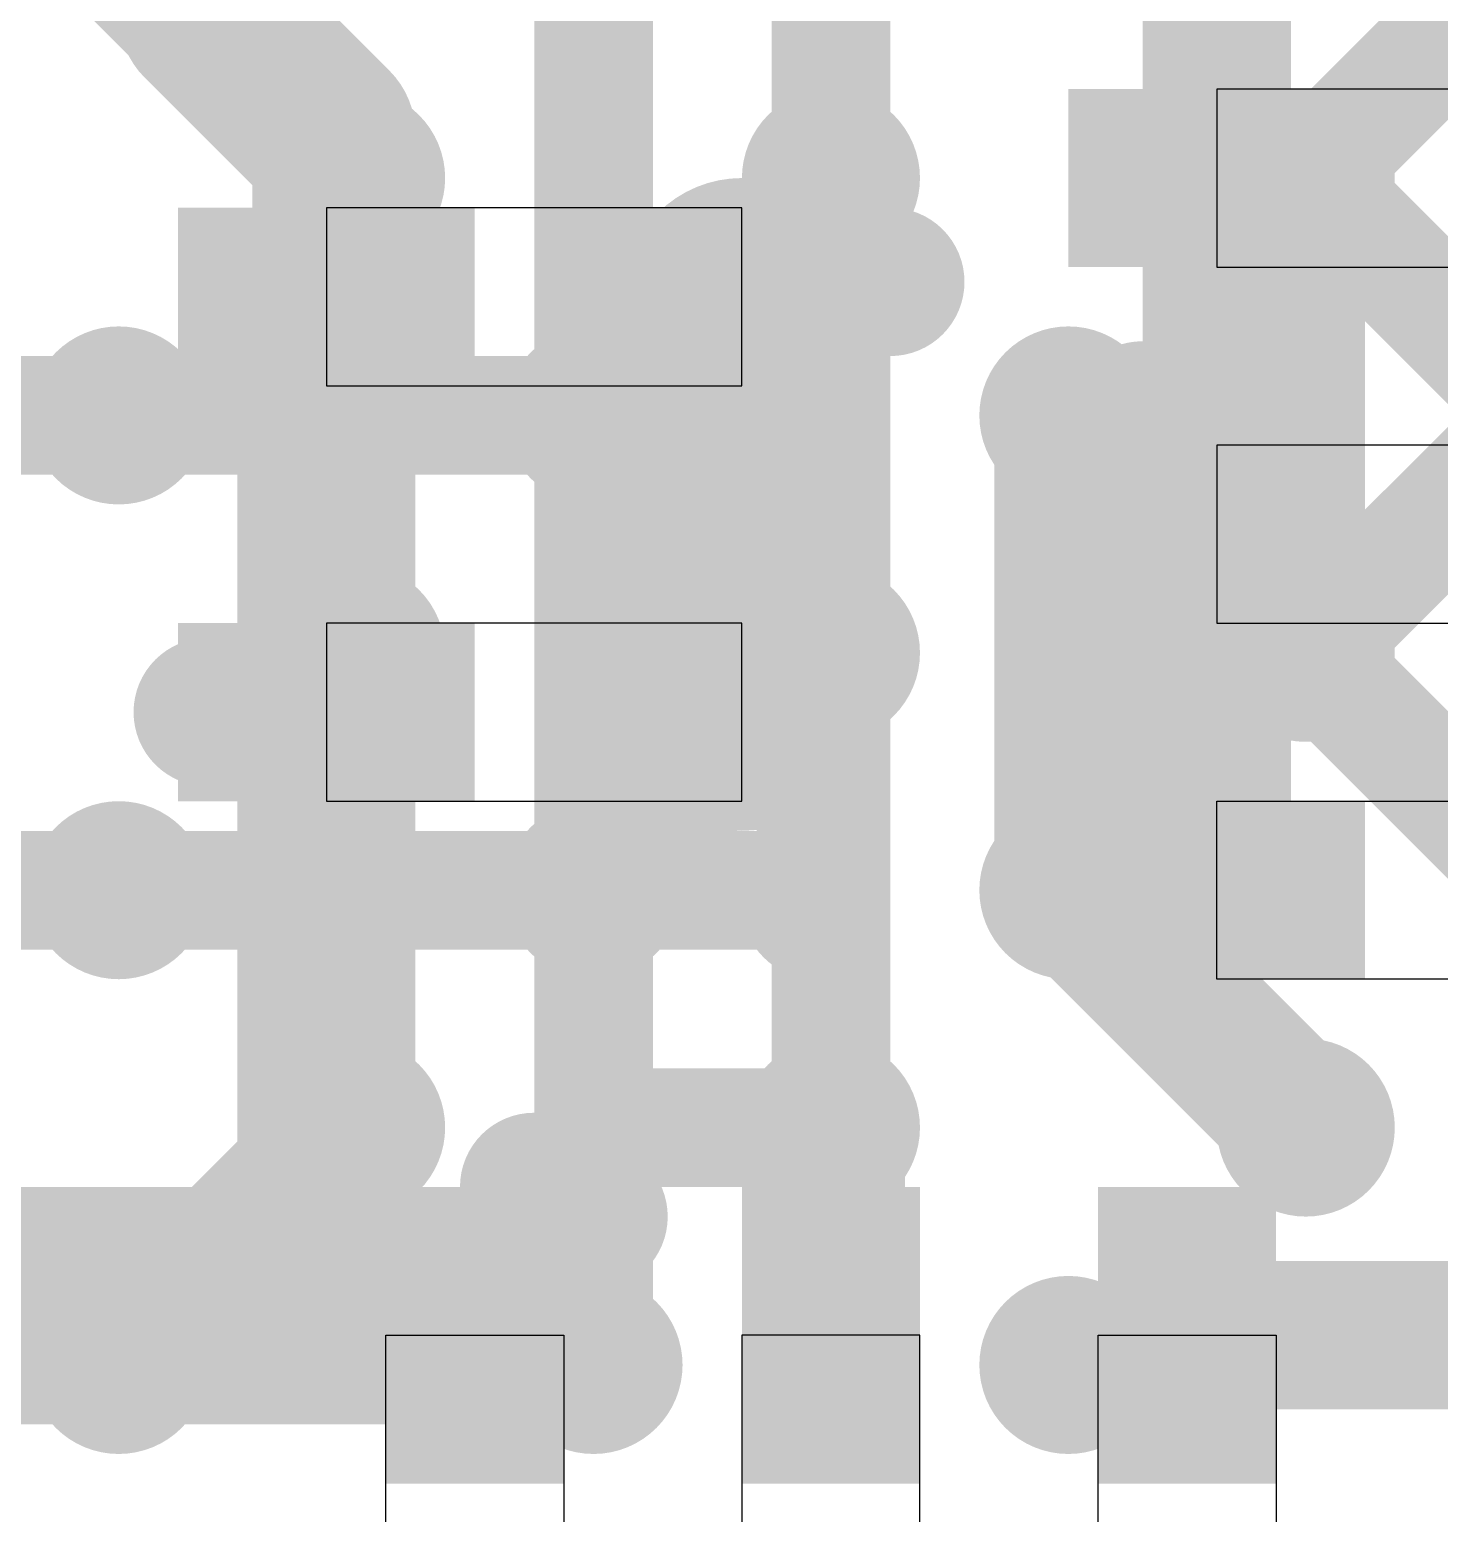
# Model space of a CAD drawing. Header units: millimetres. Extents: x 15 to 122, y 23 to 96.
# Drawn here: x 56.45 to 58.825, y 58.35 to 60.85 of the extents above; entities that cross this region are included whole.
import ezdxf

# ---------------------------------------------------------------- set-up
doc = ezdxf.new("R2010")
doc.units = ezdxf.units.MM
for name, color, linetype in [('Bottom Modules', 3, 'Continuous'), ('BottomLayer', 5, 'Continuous'), ('BottomPaste', 16, 'Continuous'), ('TopLayer', 1, 'Continuous'), ('TopPaste', 8, 'Continuous'), ('TopSolder', 216, 'Continuous')]:
    doc.layers.add(name, color=color, linetype=linetype)

msp = doc.modelspace()

# ---------------------------------------------------------------- linework, layer by layer
at = {"layer": 'Bottom Modules'}
for points in [[(58.44999994, 60.75000296), (58.44999994, 60.45000356), (59.15000108, 60.45000356), (59.15000108, 60.75000296)], [(56.94999786, 60.55000336), (56.94999786, 60.25000395999999), (57.64999899999999, 60.25000395999999), (57.64999899999999, 60.55000336)], [(58.44999994, 60.15000415999999), (58.44999994, 59.85000476), (59.15000108, 59.85000476), (59.15000108, 60.15000415999999)], [(56.94999786, 59.85000221999999), (56.94999786, 59.55000282), (57.64999899999999, 59.55000282), (57.64999899999999, 59.85000221999999)], [(59.15000108, 59.55000282), (59.15000108, 59.25000342), (58.44999994, 59.25000342), (58.44999994, 59.55000282)], [(57.34998435999999, 58.65001986), (57.34998435999999, 57.94999586), (57.04998496, 57.94999586), (57.04998496, 58.65001986)], [(57.95000348, 57.95000347999999), (57.95000348, 58.65000462), (57.65000408, 58.65000462), (57.65000408, 57.95000347999999)], [(58.5499972, 58.65000207999999), (58.5499972, 57.95000094), (58.2499978, 57.95000094), (58.2499978, 58.65000207999999)]]:
    msp.add_lwpolyline(points, close=True, dxfattribs=at)
at = {"layer": 'BottomLayer'}
for points, const_width in [([(58.44999994, 60.60000325999999), (58.44999994, 61.87500197999999)], 0.2499995), ([(56.74999826, 60.87500398), (56.74999826, 61.80000339999999)], 0.2999994), ([(56.74999826, 60.87500398), (56.94999786, 60.67500438)], 0.2999994), ([(56.94999786, 60.40000366), (56.94999786, 60.67500438)], 0.2499995), ([(58.44999994, 60.60000072), (58.44999994, 60.60000325999999)], 0.2499995), ([(58.44999994, 60.00000446), (58.44999994, 60.60000072)], 0.2499995), ([(57.64999899999999, 60.39999857999999), (57.65000154, 60.40000112)], 0.3999992), ([(57.64999899999999, 59.70000252), (57.64999899999999, 60.39999857999999)], 0.3999992), ([(56.94999786, 59.70000252), (56.94999786, 60.40000366)], 0.2999994), ([(58.44999994, 59.40000311999999), (58.44999994, 60.00000446)], 0.2499995), ([(56.94999786, 58.70000198), (56.94999786, 59.70000252)], 0.2999994), ([(57.64999899999999, 59.70000252), (57.77500002, 59.5750015)], 0.1999996), ([(57.64999899999999, 59.64999753999999), (57.64999899999999, 59.70000252)], 0.1999996), ([(57.40000204, 59.40000058), (57.64999899999999, 59.64999753999999)], 0.1999996), ([(57.77500002, 59.37500189999999), (57.77500002, 59.5750015)], 0.1999996), ([(57.80000378, 58.85000168), (57.80000378, 58.97500523999999)], 0.2499995), ([(55.99999722, 58.69999944), (57.12500132, 58.69999944)], 0.3999992), ([(56.94999786, 58.70000198), (57.12499878, 58.70000198)], 0.2999994), ([(57.12499878, 58.70000198), (57.12500132, 58.69999944)], 0.2499995), ([(57.12500132, 58.69999944), (57.15, 58.67500076)], 0.2499995), ([(58.3999975, 58.65000208), (58.99999884, 58.65000208)], 0.2499995)]:
    msp.add_lwpolyline(points, dxfattribs=dict(at, const_width=const_width))
for points, const_width in [([(56.67499968, 60.87500398, 1), (56.82499684, 60.87500398, 1)], 0.1499997), ([(56.67499968, 60.87500398, 1), (56.82499684, 60.87500398, 1)], 0.1499997), ([(56.87499928, 60.67500438, 1), (57.02499644, 60.67500438, 1)], 0.1499997), ([(56.88749862, 60.67500438, 1), (57.0124971, 60.67500438, 1)], 0.12499848), ([(58.26250221999999, 60.60000072, 1), (58.3875007, 60.60000072, 1)], 0.12499848), ([(58.3875007, 60.60000325999999, 1), (58.51249918, 60.60000325999999, 1)], 0.12499848), ([(58.3875007, 60.60000325999999, 1), (58.51249918, 60.60000325999999, 1)], 0.12499848), ([(58.3875007, 60.60000072, 1), (58.51249918, 60.60000072, 1)], 0.12499848), ([(58.3875007, 60.60000072, 1), (58.51249918, 60.60000072, 1)], 0.12499848), ([(58.51250172, 60.60000072, 1), (58.6375002, 60.60000072, 1)], 0.12499848), ([(57.54999919999999, 60.39999857999999, 1), (57.7499988, 60.39999857999999, 1)], 0.1999996), ([(57.54999919999999, 60.39999857999999, 1), (57.7499988, 60.39999857999999, 1)], 0.1999996), ([(57.55000174, 60.40000112, 1), (57.75000134, 60.40000112, 1)], 0.1999996), ([(56.87499928, 60.40000366, 1), (57.02499644, 60.40000366, 1)], 0.1499997), ([(57.8375018, 60.42499979999999, 1), (57.96250027999999, 60.42499979999999, 1)], 0.12499848), ([(56.76250268, 60.39999857999999, 1), (56.88750116, 60.39999857999999, 1)], 0.12499848), ([(56.88749862, 60.40000366, 1), (57.0124971, 60.40000366, 1)], 0.12499848), ([(57.01250218, 60.39999857999999, 1), (57.13750065999999, 60.39999857999999, 1)], 0.12499848), ([(58.26250221999999, 60.20000151999999, 1), (58.3875007, 60.20000151999999, 1)], 0.12499848), ([(58.3875007, 60.00000446, 1), (58.51249918, 60.00000446, 1)], 0.12499848), ([(58.3875007, 60.00000446, 1), (58.51249918, 60.00000446, 1)], 0.12499848), ([(58.41250192, 60.00000192, 1), (58.5375004, 60.00000192, 1)], 0.12499848), ([(57.737502, 59.79999977999999, 1), (57.86250047999999, 59.79999977999999, 1)], 0.12499848), ([(57.54999919999999, 59.70000252, 1), (57.7499988, 59.70000252, 1)], 0.1999996), ([(56.87499928, 59.70000252, 1), (57.02499644, 59.70000252, 1)], 0.1499997), ([(56.87499928, 59.70000252, 1), (57.02499644, 59.70000252, 1)], 0.1499997), ([(56.68750155999999, 59.69999997999999, 1), (56.81250004, 59.69999997999999, 1)], 0.12499848), ([(57.01250218, 59.69999997999999, 1), (57.13750065999999, 59.69999997999999, 1)], 0.12499848), ([(57.5999991, 59.70000252, 1), (57.6999989, 59.70000252, 1)], 0.0999998), ([(57.5999991, 59.70000252, 1), (57.6999989, 59.70000252, 1)], 0.0999998), ([(57.5999991, 59.64999753999999, 1), (57.6999989, 59.64999753999999, 1)], 0.0999998), ([(57.5999991, 59.64999753999999, 1), (57.6999989, 59.64999753999999, 1)], 0.0999998), ([(57.72500012, 59.5750015, 1), (57.82499992, 59.5750015, 1)], 0.0999998), ([(57.72500012, 59.5750015, 1), (57.82499992, 59.5750015, 1)], 0.0999998), ([(58.16250242, 59.45000048, 1), (58.2875009, 59.45000048, 1)], 0.12499848), ([(58.41250192, 59.45000048, 1), (58.5375004, 59.45000048, 1)], 0.12499848), ([(57.3375028, 59.40000058, 1), (57.46250128, 59.40000058, 1)], 0.12499848), ([(58.3875007, 59.40000311999999, 1), (58.51249918, 59.40000311999999, 1)], 0.12499848), ([(57.35000213999999, 59.40000058, 1), (57.45000194, 59.40000058, 1)], 0.0999998), ([(57.71250078, 59.37500189999999, 1), (57.83749925999999, 59.37500189999999, 1)], 0.12499848), ([(57.72500012, 59.37500189999999, 1), (57.82499992, 59.37500189999999, 1)], 0.0999998), ([(57.73750454, 58.97500523999999, 1), (57.86250302, 58.97500523999999, 1)], 0.12499848), ([(57.73750454, 58.97500523999999, 1), (57.86250302, 58.97500523999999, 1)], 0.12499848), ([(57.23750046, 58.90000157999999, 1), (57.36249893999999, 58.90000157999999, 1)], 0.12499848), ([(57.73750454, 58.85000168, 1), (57.86250302, 58.85000168, 1)], 0.12499848), ([(57.02500152, 58.69999944, 1), (57.22500111999999, 58.69999944, 1)], 0.1999996), ([(56.87499928, 58.70000198, 1), (57.02499644, 58.70000198, 1)], 0.1499997), ([(56.87499928, 58.70000198, 1), (57.02499644, 58.70000198, 1)], 0.1499997), ([(57.0500002, 58.70000198, 1), (57.19999736, 58.70000198, 1)], 0.1499997), ([(57.06249954, 58.70000198, 1), (57.18749802, 58.70000198, 1)], 0.12499848), ([(57.06250207999999, 58.69999944, 1), (57.18750056, 58.69999944, 1)], 0.12499848), ([(57.06250207999999, 58.69999944, 1), (57.18750056, 58.69999944, 1)], 0.12499848), ([(58.33750079999999, 58.70000198, 1), (58.46249928, 58.70000198, 1)], 0.12499848), ([(57.08750076, 58.67500076, 1), (57.21249924, 58.67500076, 1)], 0.12499848), ([(57.23750046, 58.64999954, 1), (57.36249893999999, 58.64999954, 1)], 0.12499848), ([(58.33749826, 58.65000208, 1), (58.46249674, 58.65000208, 1)], 0.12499848)]:
    msp.add_lwpolyline(points, format="xyb", close=True, dxfattribs=dict(at, const_width=const_width))
for points in [[(58.69999944, 60.45000356), (58.69999944, 60.75000296), (58.20000044, 60.45000356), (58.20000044, 60.75000296)], [(57.19999736, 60.25000395999999), (57.19999736, 60.55000336), (56.69999836, 60.25000395999999), (56.69999836, 60.55000336)], [(57.8999985, 60.25000395999999), (57.8999985, 60.55000336), (57.3999995, 60.25000395999999), (57.3999995, 60.55000336)], [(58.69999944, 59.85000476), (58.69999944, 60.15000415999999), (58.20000044, 59.85000476), (58.20000044, 60.15000415999999)], [(57.19999736, 59.55000282), (57.19999736, 59.85000221999999), (56.69999836, 59.55000282), (56.69999836, 59.85000221999999)], [(57.8999985, 59.55000282), (57.8999985, 59.85000221999999), (57.3999995, 59.55000282), (57.3999995, 59.85000221999999)], [(58.69999944, 59.25000342), (58.69999944, 59.55000282), (58.20000044, 59.25000342), (58.20000044, 59.55000282)], [(57.04998496, 58.40002036), (57.34998435999999, 58.40002036), (57.04998496, 58.90001935999999), (57.34998435999999, 58.90001935999999)], [(57.65000408, 58.40000512), (57.95000348, 58.40000512), (57.65000408, 58.90000412), (57.95000348, 58.90000412)], [(58.5499972, 58.90000157999999), (58.2499978, 58.90000157999999), (58.5499972, 58.40000258), (58.2499978, 58.40000258)]]:
    msp.add_solid(points, dxfattribs=at)
at = {"layer": 'BottomPaste'}
for points in [[(58.69999944, 60.45000356), (58.69999944, 60.75000296), (58.20000044, 60.45000356), (58.20000044, 60.75000296)], [(58.69999944, 60.45000356), (58.69999944, 60.75000296), (58.20000044, 60.45000356), (58.20000044, 60.75000296)], [(57.19999736, 60.25000395999999), (57.19999736, 60.55000336), (56.69999836, 60.25000395999999), (56.69999836, 60.55000336)], [(57.19999736, 60.25000395999999), (57.19999736, 60.55000336), (56.69999836, 60.25000395999999), (56.69999836, 60.55000336)], [(57.8999985, 60.25000395999999), (57.8999985, 60.55000336), (57.3999995, 60.25000395999999), (57.3999995, 60.55000336)], [(57.8999985, 60.25000395999999), (57.8999985, 60.55000336), (57.3999995, 60.25000395999999), (57.3999995, 60.55000336)], [(58.69999944, 59.85000476), (58.69999944, 60.15000415999999), (58.20000044, 59.85000476), (58.20000044, 60.15000415999999)], [(58.69999944, 59.85000476), (58.69999944, 60.15000415999999), (58.20000044, 59.85000476), (58.20000044, 60.15000415999999)], [(57.19999736, 59.55000282), (57.19999736, 59.85000221999999), (56.69999836, 59.55000282), (56.69999836, 59.85000221999999)], [(57.19999736, 59.55000282), (57.19999736, 59.85000221999999), (56.69999836, 59.55000282), (56.69999836, 59.85000221999999)], [(57.8999985, 59.55000282), (57.8999985, 59.85000221999999), (57.3999995, 59.55000282), (57.3999995, 59.85000221999999)], [(57.8999985, 59.55000282), (57.8999985, 59.85000221999999), (57.3999995, 59.55000282), (57.3999995, 59.85000221999999)], [(58.69999944, 59.25000342), (58.69999944, 59.55000282), (58.20000044, 59.25000342), (58.20000044, 59.55000282)], [(58.69999944, 59.25000342), (58.69999944, 59.55000282), (58.20000044, 59.25000342), (58.20000044, 59.55000282)], [(57.04998496, 58.40002036), (57.34998435999999, 58.40002036), (57.04998496, 58.90001935999999), (57.34998435999999, 58.90001935999999)], [(57.04998496, 58.40002036), (57.34998435999999, 58.40002036), (57.04998496, 58.90001935999999), (57.34998435999999, 58.90001935999999)], [(57.65000408, 58.40000512), (57.95000348, 58.40000512), (57.65000408, 58.90000412), (57.95000348, 58.90000412)], [(57.65000408, 58.40000512), (57.95000348, 58.40000512), (57.65000408, 58.90000412), (57.95000348, 58.90000412)], [(58.5499972, 58.90000157999999), (58.2499978, 58.90000157999999), (58.5499972, 58.40000258), (58.2499978, 58.40000258)], [(58.5499972, 58.90000157999999), (58.2499978, 58.90000157999999), (58.5499972, 58.40000258), (58.2499978, 58.40000258)]]:
    msp.add_solid(points, dxfattribs=at)
at = {"layer": 'TopLayer'}
for points, const_width in [([(56.6000011, 61.00000246), (57.0000003, 60.60000325999999)], 0.2499995), ([(57.3999995, 60.20000151999999), (57.3999995, 61.00000246)], 0.1999996), ([(57.80000124, 60.60000325999999), (57.80000124, 60.99999991999999)], 0.1999996), ([(58.60000218, 60.60000325999999), (59.00000137999999, 61.00000246)], 0.1999996), ([(57.80000124, 60.20000406), (57.80000124, 60.60000325999999)], 0.1999996), ([(58.59999964, 59.80000232), (58.59999964, 60.60000325999999)], 0.1999996), ([(58.59999964, 60.60000325999999), (58.60000218, 60.60000325999999)], 0.1999996), ([(58.60000218, 60.60000325999999), (59.00000137999999, 60.20000151999999)], 0.1999996), ([(58.20000044, 59.40000311999999), (58.20000044, 60.20000151999999)], 0.2499995), ([(56.22499804, 60.20000151999999), (56.6000011, 60.20000151999999)], 0.1999996), ([(56.6000011, 60.20000151999999), (57.3999995, 60.20000151999999)], 0.1999996), ([(57.3999995, 60.20000151999999), (57.7999987, 60.20000151999999)], 0.1999996), ([(57.3999995, 59.80000232), (57.3999995, 60.20000151999999)], 0.1999996), ([(57.7999987, 60.20000151999999), (57.80000124, 60.20000406)], 0.1999996), ([(57.80000124, 59.80000232), (57.80000124, 60.20000406)], 0.1999996), ([(58.60000218, 59.80000232), (59.00000137999999, 60.20000151999999)], 0.1999996), ([(57.3999995, 59.80000232), (57.80000124, 59.80000232)], 0.1999996), ([(57.3999995, 59.40000311999999), (57.3999995, 59.80000232)], 0.1999996), ([(57.80000124, 59.40000311999999), (57.80000124, 59.80000232)], 0.1999996), ([(58.59999964, 59.80000232), (58.60000218, 59.80000232)], 0.1999996), ([(58.60000218, 59.80000232), (59.00000137999999, 59.40000311999999)], 0.1999996), ([(58.60000218, 59.80000232), (58.99999884, 59.40000311999999)], 0.1999996), ([(58.20000044, 59.40000311999999), (58.59999964, 59.00000392)], 0.2499995), ([(56.19999936, 59.40000311999999), (56.6000011, 59.40000311999999)], 0.1999996), ([(56.6000011, 59.40000311999999), (57.3999995, 59.40000311999999)], 0.1999996), ([(57.3999995, 59.40000311999999), (57.80000124, 59.40000311999999)], 0.1999996), ([(57.3999995, 59.00000137999999), (57.3999995, 59.40000311999999)], 0.1999996), ([(57.80000124, 59.00000137999999), (57.80000124, 59.40000311999999)], 0.1999996), ([(56.6000011, 58.60000218), (57.0000003, 59.00000137999999)], 0.2499995), ([(58.59999964, 59.00000137999999), (58.59999964, 59.00000392)], 0.2499995), ([(57.3999995, 59.00000137999999), (57.80000124, 59.00000137999999)], 0.1999996), ([(57.3999995, 58.60000218), (57.3999995, 59.00000137999999)], 0.1999996)]:
    msp.add_lwpolyline(points, dxfattribs=dict(at, const_width=const_width))
for points, const_width in [([(56.92500172, 60.60000325999999, 1), (57.07499888, 60.60000325999999, 1)], 0.1499997), ([(57.72500265999999, 60.60000325999999, 1), (57.87499982, 60.60000325999999, 1)], 0.1499997), ([(58.52500105999999, 60.60000325999999, 1), (58.67499822, 60.60000325999999, 1)], 0.1499997), ([(56.93750106, 60.60000325999999, 1), (57.06249954, 60.60000325999999, 1)], 0.12499848), ([(56.93750106, 60.60000325999999, 1), (57.06249954, 60.60000325999999, 1)], 0.12499848), ([(57.737502, 60.60000325999999, 1), (57.86250047999999, 60.60000325999999, 1)], 0.12499848), ([(58.5375004, 60.6000058, 1), (58.66249887999999, 60.6000058, 1)], 0.12499848), ([(57.75000134, 60.60000325999999, 1), (57.85000114, 60.60000325999999, 1)], 0.0999998), ([(57.75000134, 60.60000325999999, 1), (57.85000114, 60.60000325999999, 1)], 0.0999998), ([(58.54999974, 60.60000325999999, 1), (58.64999954, 60.60000325999999, 1)], 0.0999998), ([(58.54999974, 60.60000325999999, 1), (58.64999954, 60.60000325999999, 1)], 0.0999998), ([(58.55000227999999, 60.60000325999999, 1), (58.65000208, 60.60000325999999, 1)], 0.0999998), ([(58.55000227999999, 60.60000325999999, 1), (58.65000208, 60.60000325999999, 1)], 0.0999998), ([(58.55000227999999, 60.60000325999999, 1), (58.65000208, 60.60000325999999, 1)], 0.0999998), ([(56.52500251999999, 60.20000151999999, 1), (56.67499968, 60.20000151999999, 1)], 0.1499997), ([(57.32500091999999, 60.20000151999999, 1), (57.47499808, 60.20000151999999, 1)], 0.1499997), ([(58.12500186, 60.20000151999999, 1), (58.27499902, 60.20000151999999, 1)], 0.1499997), ([(57.33750026, 60.20000151999999, 1), (57.46249873999999, 60.20000151999999, 1)], 0.12499848), ([(58.1375012, 60.20000151999999, 1), (58.26249968, 60.20000151999999, 1)], 0.12499848), ([(58.1375012, 60.20000151999999, 1), (58.26249968, 60.20000151999999, 1)], 0.12499848), ([(56.5500012, 60.20000151999999, 1), (56.650001, 60.20000151999999, 1)], 0.0999998), ([(56.5500012, 60.20000151999999, 1), (56.650001, 60.20000151999999, 1)], 0.0999998), ([(57.3499996, 60.20000151999999, 1), (57.4499994, 60.20000151999999, 1)], 0.0999998), ([(57.3499996, 60.20000151999999, 1), (57.4499994, 60.20000151999999, 1)], 0.0999998), ([(57.3499996, 60.20000151999999, 1), (57.4499994, 60.20000151999999, 1)], 0.0999998), ([(57.3499996, 60.20000151999999, 1), (57.4499994, 60.20000151999999, 1)], 0.0999998), ([(57.7499988, 60.20000151999999, 1), (57.8499986, 60.20000151999999, 1)], 0.0999998), ([(57.7499988, 60.20000151999999, 1), (57.8499986, 60.20000151999999, 1)], 0.0999998), ([(57.75000134, 60.20000406, 1), (57.85000114, 60.20000406, 1)], 0.0999998), ([(57.75000134, 60.20000406, 1), (57.85000114, 60.20000406, 1)], 0.0999998), ([(57.75000134, 60.20000406, 1), (57.85000114, 60.20000406, 1)], 0.0999998), ([(56.92500172, 59.80000232, 1), (57.07499888, 59.80000232, 1)], 0.1499997), ([(57.72500265999999, 59.80000232, 1), (57.87499982, 59.80000232, 1)], 0.1499997), ([(58.52500105999999, 59.80000232, 1), (58.67499822, 59.80000232, 1)], 0.1499997), ([(56.93750106, 59.80000232, 1), (57.06249954, 59.80000232, 1)], 0.12499848), ([(57.737502, 59.80000232, 1), (57.86250047999999, 59.80000232, 1)], 0.12499848), ([(58.53750294, 59.80000485999999, 1), (58.66250142, 59.80000485999999, 1)], 0.12499848), ([(57.3499996, 59.80000232, 1), (57.4499994, 59.80000232, 1)], 0.0999998), ([(57.3499996, 59.80000232, 1), (57.4499994, 59.80000232, 1)], 0.0999998), ([(57.3499996, 59.80000232, 1), (57.4499994, 59.80000232, 1)], 0.0999998), ([(57.75000134, 59.80000232, 1), (57.85000114, 59.80000232, 1)], 0.0999998), ([(57.75000134, 59.80000232, 1), (57.85000114, 59.80000232, 1)], 0.0999998), ([(57.75000134, 59.80000232, 1), (57.85000114, 59.80000232, 1)], 0.0999998), ([(58.54999974, 59.80000232, 1), (58.64999954, 59.80000232, 1)], 0.0999998), ([(58.54999974, 59.80000232, 1), (58.64999954, 59.80000232, 1)], 0.0999998), ([(58.55000227999999, 59.80000232, 1), (58.65000208, 59.80000232, 1)], 0.0999998), ([(58.55000227999999, 59.80000232, 1), (58.65000208, 59.80000232, 1)], 0.0999998), ([(58.55000227999999, 59.80000232, 1), (58.65000208, 59.80000232, 1)], 0.0999998), ([(58.55000227999999, 59.80000232, 1), (58.65000208, 59.80000232, 1)], 0.0999998), ([(56.52500251999999, 59.40000311999999, 1), (56.67499968, 59.40000311999999, 1)], 0.1499997), ([(57.32500091999999, 59.40000311999999, 1), (57.47499808, 59.40000311999999, 1)], 0.1499997), ([(58.12500186, 59.40000311999999, 1), (58.27499902, 59.40000311999999, 1)], 0.1499997), ([(56.53750186, 59.40000311999999, 1), (56.66250033999999, 59.40000311999999, 1)], 0.12499848), ([(57.33750026, 59.40000311999999, 1), (57.46249873999999, 59.40000311999999, 1)], 0.12499848), ([(58.1375012, 59.40000311999999, 1), (58.26249968, 59.40000311999999, 1)], 0.12499848), ([(58.1375012, 59.40000311999999, 1), (58.26249968, 59.40000311999999, 1)], 0.12499848), ([(58.1375012, 59.40000311999999, 1), (58.26249968, 59.40000311999999, 1)], 0.12499848), ([(56.5500012, 59.40000311999999, 1), (56.650001, 59.40000311999999, 1)], 0.0999998), ([(56.5500012, 59.40000311999999, 1), (56.650001, 59.40000311999999, 1)], 0.0999998), ([(57.3499996, 59.40000311999999, 1), (57.4499994, 59.40000311999999, 1)], 0.0999998), ([(57.3499996, 59.40000311999999, 1), (57.4499994, 59.40000311999999, 1)], 0.0999998), ([(57.3499996, 59.40000311999999, 1), (57.4499994, 59.40000311999999, 1)], 0.0999998), ([(57.3499996, 59.40000311999999, 1), (57.4499994, 59.40000311999999, 1)], 0.0999998), ([(57.75000134, 59.40000311999999, 1), (57.85000114, 59.40000311999999, 1)], 0.0999998), ([(57.75000134, 59.40000311999999, 1), (57.85000114, 59.40000311999999, 1)], 0.0999998), ([(57.75000134, 59.40000311999999, 1), (57.85000114, 59.40000311999999, 1)], 0.0999998), ([(56.92500172, 59.00000137999999, 1), (57.07499888, 59.00000137999999, 1)], 0.1499997), ([(57.72500265999999, 59.00000137999999, 1), (57.87499982, 59.00000137999999, 1)], 0.1499997), ([(58.52500105999999, 59.00000137999999, 1), (58.67499822, 59.00000137999999, 1)], 0.1499997), ([(56.93750106, 59.00000137999999, 1), (57.06249954, 59.00000137999999, 1)], 0.12499848), ([(56.93750106, 59.00000137999999, 1), (57.06249954, 59.00000137999999, 1)], 0.12499848), ([(58.5375004, 59.00000392, 1), (58.66249887999999, 59.00000392, 1)], 0.12499848), ([(58.5375004, 59.00000392, 1), (58.66249887999999, 59.00000392, 1)], 0.12499848), ([(58.5375004, 59.00000137999999, 1), (58.66249887999999, 59.00000137999999, 1)], 0.12499848), ([(58.5375004, 59.00000137999999, 1), (58.66249887999999, 59.00000137999999, 1)], 0.12499848), ([(57.3499996, 59.00000137999999, 1), (57.4499994, 59.00000137999999, 1)], 0.0999998), ([(57.3499996, 59.00000137999999, 1), (57.4499994, 59.00000137999999, 1)], 0.0999998), ([(57.3499996, 59.00000137999999, 1), (57.4499994, 59.00000137999999, 1)], 0.0999998), ([(57.75000134, 59.00000137999999, 1), (57.85000114, 59.00000137999999, 1)], 0.0999998), ([(57.75000134, 59.00000137999999, 1), (57.85000114, 59.00000137999999, 1)], 0.0999998), ([(57.3375028, 58.85000168, 1), (57.46250128, 58.85000168, 1)], 0.12499848), ([(56.52500251999999, 58.60000218, 1), (56.67499968, 58.60000218, 1)], 0.1499997), ([(57.32500091999999, 58.60000218, 1), (57.47499808, 58.60000218, 1)], 0.1499997), ([(58.12500186, 58.60000218, 1), (58.27499902, 58.60000218, 1)], 0.1499997), ([(56.53750186, 58.60000218, 1), (56.66250033999999, 58.60000218, 1)], 0.12499848), ([(56.53750186, 58.60000218, 1), (56.66250033999999, 58.60000218, 1)], 0.12499848), ([(58.1375012, 58.60000218, 1), (58.26249968, 58.60000218, 1)], 0.12499848), ([(57.3499996, 58.60000218, 1), (57.4499994, 58.60000218, 1)], 0.0999998)]:
    msp.add_lwpolyline(points, format="xyb", close=True, dxfattribs=dict(at, const_width=const_width))
at = {"layer": 'TopPaste', "const_width": 0.1499997}
for points in [[(56.92500172, 60.60000325999999, 1), (57.07499888, 60.60000325999999, 1)], [(56.92500172, 60.60000325999999, 1), (57.07499888, 60.60000325999999, 1)], [(57.72500265999999, 60.60000325999999, 1), (57.87499982, 60.60000325999999, 1)], [(57.72500265999999, 60.60000325999999, 1), (57.87499982, 60.60000325999999, 1)], [(58.52500105999999, 60.60000325999999, 1), (58.67499822, 60.60000325999999, 1)], [(58.52500105999999, 60.60000325999999, 1), (58.67499822, 60.60000325999999, 1)], [(56.52500251999999, 60.20000151999999, 1), (56.67499968, 60.20000151999999, 1)], [(56.52500251999999, 60.20000151999999, 1), (56.67499968, 60.20000151999999, 1)], [(57.32500091999999, 60.20000151999999, 1), (57.47499808, 60.20000151999999, 1)], [(57.32500091999999, 60.20000151999999, 1), (57.47499808, 60.20000151999999, 1)], [(58.12500186, 60.20000151999999, 1), (58.27499902, 60.20000151999999, 1)], [(58.12500186, 60.20000151999999, 1), (58.27499902, 60.20000151999999, 1)], [(56.92500172, 59.80000232, 1), (57.07499888, 59.80000232, 1)], [(56.92500172, 59.80000232, 1), (57.07499888, 59.80000232, 1)], [(57.72500265999999, 59.80000232, 1), (57.87499982, 59.80000232, 1)], [(57.72500265999999, 59.80000232, 1), (57.87499982, 59.80000232, 1)], [(58.52500105999999, 59.80000232, 1), (58.67499822, 59.80000232, 1)], [(58.52500105999999, 59.80000232, 1), (58.67499822, 59.80000232, 1)], [(56.52500251999999, 59.40000311999999, 1), (56.67499968, 59.40000311999999, 1)], [(56.52500251999999, 59.40000311999999, 1), (56.67499968, 59.40000311999999, 1)], [(57.32500091999999, 59.40000311999999, 1), (57.47499808, 59.40000311999999, 1)], [(57.32500091999999, 59.40000311999999, 1), (57.47499808, 59.40000311999999, 1)], [(58.12500186, 59.40000311999999, 1), (58.27499902, 59.40000311999999, 1)], [(58.12500186, 59.40000311999999, 1), (58.27499902, 59.40000311999999, 1)], [(56.92500172, 59.00000137999999, 1), (57.07499888, 59.00000137999999, 1)], [(56.92500172, 59.00000137999999, 1), (57.07499888, 59.00000137999999, 1)], [(57.72500265999999, 59.00000137999999, 1), (57.87499982, 59.00000137999999, 1)], [(57.72500265999999, 59.00000137999999, 1), (57.87499982, 59.00000137999999, 1)], [(58.52500105999999, 59.00000137999999, 1), (58.67499822, 59.00000137999999, 1)], [(58.52500105999999, 59.00000137999999, 1), (58.67499822, 59.00000137999999, 1)], [(56.52500251999999, 58.60000218, 1), (56.67499968, 58.60000218, 1)], [(56.52500251999999, 58.60000218, 1), (56.67499968, 58.60000218, 1)], [(57.32500091999999, 58.60000218, 1), (57.47499808, 58.60000218, 1)], [(57.32500091999999, 58.60000218, 1), (57.47499808, 58.60000218, 1)], [(58.12500186, 58.60000218, 1), (58.27499902, 58.60000218, 1)], [(58.12500186, 58.60000218, 1), (58.27499902, 58.60000218, 1)]]:
    msp.add_lwpolyline(points, format="xyb", close=True, dxfattribs=at)
at = {"layer": 'TopSolder', "const_width": 0.10999978}
for points in [[(56.94500168, 60.60000325999999, 1), (57.05499892, 60.60000325999999, 1)], [(56.94500168, 60.60000325999999, 1), (57.05499892, 60.60000325999999, 1)], [(57.74500261999999, 60.60000325999999, 1), (57.85499986, 60.60000325999999, 1)], [(57.74500261999999, 60.60000325999999, 1), (57.85499986, 60.60000325999999, 1)], [(58.54500101999999, 60.60000325999999, 1), (58.65499826, 60.60000325999999, 1)], [(58.54500101999999, 60.60000325999999, 1), (58.65499826, 60.60000325999999, 1)], [(56.54500247999999, 60.20000151999999, 1), (56.65499972, 60.20000151999999, 1)], [(56.54500247999999, 60.20000151999999, 1), (56.65499972, 60.20000151999999, 1)], [(57.34500087999999, 60.20000151999999, 1), (57.45499812, 60.20000151999999, 1)], [(57.34500087999999, 60.20000151999999, 1), (57.45499812, 60.20000151999999, 1)], [(58.14500182, 60.20000151999999, 1), (58.25499906, 60.20000151999999, 1)], [(58.14500182, 60.20000151999999, 1), (58.25499906, 60.20000151999999, 1)], [(56.94500168, 59.80000232, 1), (57.05499892, 59.80000232, 1)], [(56.94500168, 59.80000232, 1), (57.05499892, 59.80000232, 1)], [(57.74500261999999, 59.80000232, 1), (57.85499986, 59.80000232, 1)], [(57.74500261999999, 59.80000232, 1), (57.85499986, 59.80000232, 1)], [(58.54500101999999, 59.80000232, 1), (58.65499826, 59.80000232, 1)], [(58.54500101999999, 59.80000232, 1), (58.65499826, 59.80000232, 1)], [(56.54500247999999, 59.40000311999999, 1), (56.65499972, 59.40000311999999, 1)], [(56.54500247999999, 59.40000311999999, 1), (56.65499972, 59.40000311999999, 1)], [(57.34500087999999, 59.40000311999999, 1), (57.45499812, 59.40000311999999, 1)], [(57.34500087999999, 59.40000311999999, 1), (57.45499812, 59.40000311999999, 1)], [(58.14500182, 59.40000311999999, 1), (58.25499906, 59.40000311999999, 1)], [(58.14500182, 59.40000311999999, 1), (58.25499906, 59.40000311999999, 1)], [(56.94500168, 59.00000137999999, 1), (57.05499892, 59.00000137999999, 1)], [(56.94500168, 59.00000137999999, 1), (57.05499892, 59.00000137999999, 1)], [(57.74500261999999, 59.00000137999999, 1), (57.85499986, 59.00000137999999, 1)], [(57.74500261999999, 59.00000137999999, 1), (57.85499986, 59.00000137999999, 1)], [(58.54500101999999, 59.00000137999999, 1), (58.65499826, 59.00000137999999, 1)], [(58.54500101999999, 59.00000137999999, 1), (58.65499826, 59.00000137999999, 1)], [(56.54500247999999, 58.60000218, 1), (56.65499972, 58.60000218, 1)], [(56.54500247999999, 58.60000218, 1), (56.65499972, 58.60000218, 1)], [(57.34500087999999, 58.60000218, 1), (57.45499812, 58.60000218, 1)], [(57.34500087999999, 58.60000218, 1), (57.45499812, 58.60000218, 1)], [(58.14500182, 58.60000218, 1), (58.25499906, 58.60000218, 1)], [(58.14500182, 58.60000218, 1), (58.25499906, 58.60000218, 1)]]:
    msp.add_lwpolyline(points, format="xyb", close=True, dxfattribs=at)

doc.saveas('drawing.dxf')
